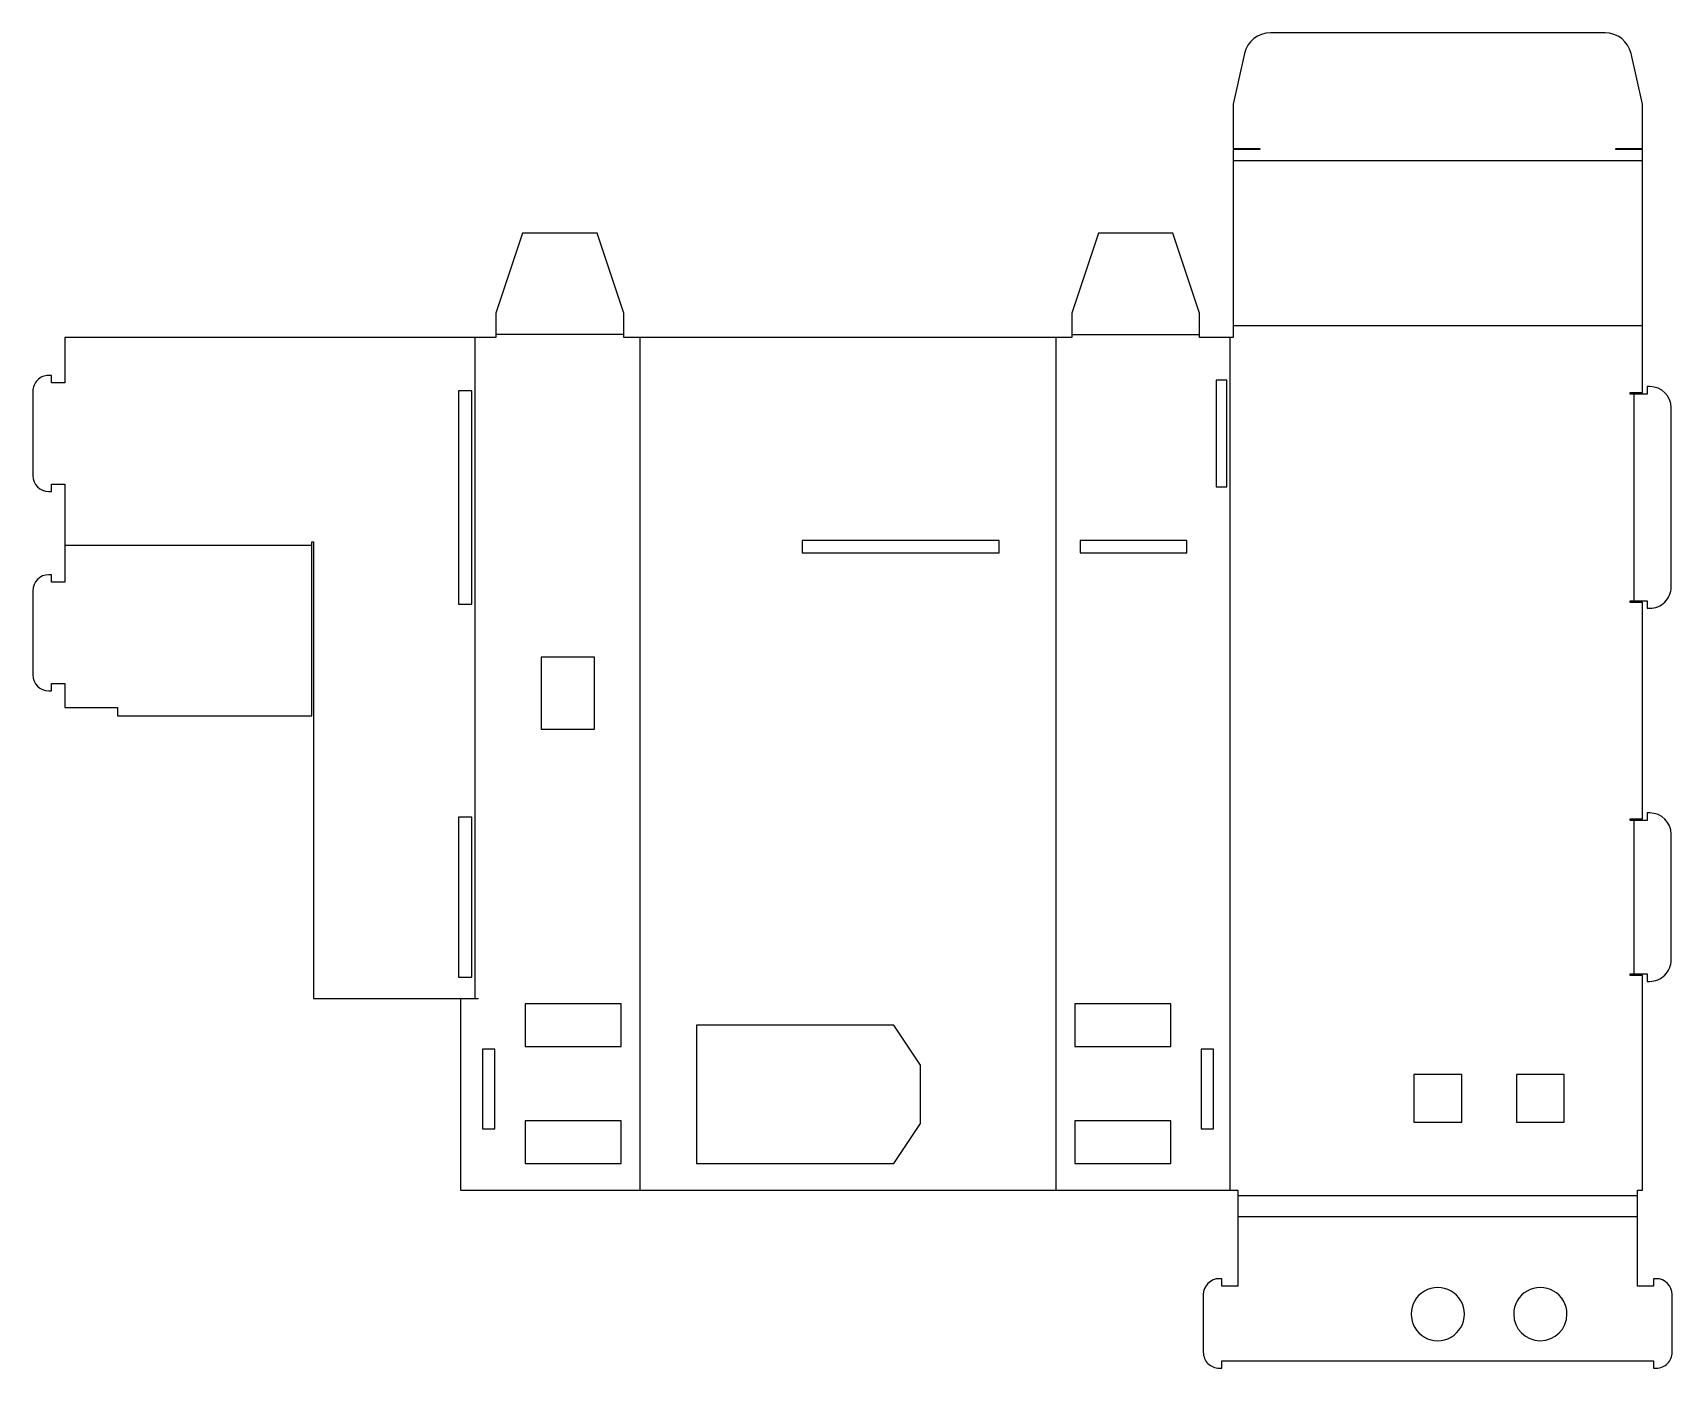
# Model space of a CAD drawing. Extents: x 0 to 308, y 0 to 251.
import ezdxf

# ---------------------------------------------------------------- set-up
doc = ezdxf.new("R2010")
doc.units = 0
doc.layers.get('0').update_dxf_attribs({"linetype": 'CONTINUOUS'})

msp = doc.modelspace()

# ---------------------------------------------------------------- linework, layer by layer
at = {"color": 7}
for points in [[(295.21196, 250.716339), (232.420705, 250.716339)], [(227.541489, 246.80869), (225.416333, 237.316343), (225.416333, 229.016329)], [(302.216332, 229.016329), (302.216332, 237.316343), (300.091176, 246.80869)], [(225.416333, 229.016329), (230.416331, 229.016329), (230.416331, 228.816346), (225.416333, 228.816346), (225.416333, 193.528719)], [(299.916334, 182.928734), (299.916334, 183.228736), (302.216332, 183.228736), (302.216332, 228.816346), (297.216333, 228.816346), (297.216333, 229.016329), (302.216332, 229.016329)], [(302.216332, 226.719435), (225.416333, 226.719435)], [(225.416333, 193.528719), (219.122526, 193.528719), (219.122526, 198.122534), (214.122528, 213.122533), (200.122528, 213.122533), (195.122526, 198.122534), (195.122526, 193.528719), (111.034916, 193.528719), (111.034916, 198.122534), (106.034916, 213.122533), (92.034917, 213.122533), (87.034916, 198.122534), (87.034916, 193.528719), (6.14111, 193.528719), (6.14111, 185.028722), (3.641113, 185.028722)], [(111.034916, 194.125619), (87.034916, 194.125619)], [(195.122526, 194.125619), (219.122526, 194.125619)], [(302.216332, 195.725621), (225.416333, 195.725621)], [(83.138014, 69.528741), (83.138014, 193.528719)], [(114.131819, 33.528728), (114.131819, 193.528719)], [(192.125625, 193.528719), (192.125625, 33.528728)], [(224.81943, 193.528719), (224.81943, 33.528728)], [(3.641113, 185.028722), (3.641113, 186.428741), (3.141111, 186.428741)], [(0.141111, 183.428719), (0.141111, 167.628734)], [(303.610137, 184.328726), (303.110138, 184.328726), (303.110138, 182.928734), (299.916334, 182.928734)], [(300.613236, 182.928734), (300.613236, 144.128738)], [(307.610137, 146.728739), (307.610137, 180.328734)], [(3.141111, 164.62874), (3.641113, 164.62874), (3.641113, 166.028731)], [(6.14111, 166.028731), (6.14111, 147.634926), (3.641113, 147.634926)], [(3.641113, 166.028731), (6.14111, 166.028731)], [(3.641113, 128.634936), (6.14111, 128.634936), (6.14111, 124.134931), (16.04111, 124.134931), (16.04111, 122.534928), (52.541111, 122.534928), (52.541111, 155.228736), (52.84111, 155.228736), (52.84111, 69.528741), (83.734916, 69.528741), (83.734916, 69.428721), (80.434917, 69.428721), (80.434917, 33.528728), (226.316331, 33.528728), (226.316331, 15.541126), (223.316332, 15.541126)], [(52.541111, 154.531816), (6.14111, 154.531816)], [(3.641113, 147.634926), (3.641113, 149.034918), (3.141111, 149.034918)], [(0.141111, 146.034924), (0.141111, 130.23491)], [(299.916334, 144.128738), (303.110138, 144.128738), (303.110138, 142.728719), (303.610137, 142.728719)], [(302.216332, 143.828736), (299.916334, 143.828736), (299.916334, 144.128738)], [(302.216332, 103.228727), (302.216332, 143.828736)], [(3.141111, 127.234916), (3.641113, 127.234916), (3.641113, 128.634936)], [(299.916334, 102.928725), (299.916334, 103.228727), (302.216332, 103.228727)], [(303.110138, 102.928725), (299.916334, 102.928725)], [(300.613236, 102.928725), (300.613236, 74.128737)], [(303.610137, 104.328716), (303.110138, 104.328716), (303.110138, 102.928725)], [(307.610137, 76.728738), (307.610137, 100.328724)], [(299.916334, 74.128737), (303.110138, 74.128737)], [(302.216332, 73.828735), (299.916334, 73.828735), (299.916334, 74.128737)], [(303.110138, 74.128737), (303.110138, 72.728718), (303.610137, 72.728718)], [(304.316333, 15.541126), (301.316334, 15.541126), (301.316334, 33.528728), (302.216332, 33.528728), (302.216332, 73.828735)], [(226.316331, 32.531835), (301.316334, 32.531835)], [(301.316334, 28.538023), (226.316331, 28.538023)], [(223.316332, 15.541126), (223.316332, 16.941117), (222.816333, 16.941117)], [(304.816332, 16.941117), (304.316333, 16.941117), (304.316333, 15.541126)], [(219.816333, 13.941123), (219.816333, 3.141128)], [(307.816332, 3.141128), (307.816332, 13.941123)], [(222.816333, 0.141106), (223.316332, 0.141106), (223.316332, 1.541125)], [(223.316332, 1.541125), (304.316333, 1.541125)], [(304.316333, 1.541125), (304.316333, 0.141106), (304.816332, 0.141106)]]:
    msp.add_lwpolyline(points, dxfattribs=at)
for points in [[(222.222526, 165.528718), (224.222527, 165.528718), (224.222527, 185.528735), (222.222526, 185.528735), (222.222526, 165.528718), (222.222526, 165.528718)], [(82.541111, 143.528734), (82.541111, 183.528739), (80.041111, 183.528739), (80.041111, 143.528734), (82.541111, 143.528734), (82.541111, 143.528734)], [(181.528723, 153.12872), (181.528723, 155.428719), (144.528721, 155.428719), (144.528721, 153.12872), (181.528723, 153.12872), (181.528723, 153.12872)], [(216.722528, 155.428719), (196.722526, 155.428719), (196.722526, 153.12872), (216.722528, 153.12872), (216.722528, 155.428719), (216.722528, 155.428719)], [(95.534917, 120.028739), (105.534916, 120.028739), (105.534916, 133.528726), (95.534917, 133.528726), (95.534917, 120.028739), (95.534917, 120.028739)], [(82.541111, 73.528733), (82.541111, 103.528729), (80.041111, 103.528729), (80.041111, 73.528733), (82.541111, 73.528733), (82.541111, 73.528733)], [(92.534916, 68.528743), (92.534916, 60.528731), (110.534917, 60.528731), (110.534917, 68.528743), (92.534916, 68.528743), (92.534916, 68.528743)], [(213.722526, 60.528731), (213.722526, 68.528743), (195.722528, 68.528743), (195.722528, 60.528731), (213.722526, 60.528731), (213.722526, 60.528731)], [(166.728721, 46.028717), (166.728721, 57.028724), (161.728723, 64.528723), (124.728722, 64.528723), (124.728722, 38.528718), (161.728723, 38.528718), (166.728721, 46.028717), (166.728721, 46.028717)], [(84.534917, 45.028719), (86.834916, 45.028719), (86.834916, 60.028718), (84.534917, 60.028718), (84.534917, 45.028719), (84.534917, 45.028719)], [(219.422528, 45.028719), (221.722527, 45.028719), (221.722527, 60.028718), (219.422528, 60.028718), (219.422528, 45.028719), (219.422528, 45.028719)], [(268.316332, 46.278738), (268.316332, 55.27872), (259.316333, 55.27872), (259.316333, 46.278738), (268.316332, 46.278738), (268.316332, 46.278738)], [(287.566331, 46.278738), (287.566331, 55.27872), (278.566332, 55.27872), (278.566332, 46.278738), (287.566331, 46.278738), (287.566331, 46.278738)], [(92.534916, 46.52873), (92.534916, 38.528718), (110.534917, 38.528718), (110.534917, 46.52873), (92.534916, 46.52873), (92.534916, 46.52873)], [(213.722526, 38.528718), (213.722526, 46.52873), (195.722528, 46.52873), (195.722528, 38.528718), (213.722526, 38.528718), (213.722526, 38.528718)], [(268.816334, 10.291115), (268.816334, 10.291115)], [(288.066333, 10.291115), (288.066333, 10.291115)]]:
    msp.add_lwpolyline(points, close=True, dxfattribs=at)
for points in [[(232.420705, 250.716339), (230.080166, 250.716338), (228.052827, 249.09269), (227.541489, 246.80869)], [(300.091176, 246.80869), (299.579838, 249.09269), (297.552499, 250.716338), (295.21196, 250.716339)], [(1.019783, 185.550054), (0.457173, 184.98744), (0.141105, 184.224372), (0.141111, 183.428719)], [(3.141111, 186.428741), (2.345457, 186.428741), (1.582392, 186.112668), (1.019783, 185.550054)], [(307.610137, 180.328734), (307.610133, 182.53787), (305.819273, 184.328726), (303.610137, 184.328726)], [(0.141111, 167.628734), (0.141114, 165.971882), (1.484259, 164.62874), (3.141111, 164.62874)], [(3.141111, 149.034918), (1.484259, 149.034918), (0.141114, 147.691776), (0.141111, 146.034924)], [(306.438572, 143.900298), (307.188718, 144.650448), (307.610143, 145.667869), (307.610137, 146.728739)], [(303.610137, 142.728719), (304.671007, 142.728719), (305.688425, 143.150149), (306.438572, 143.900298)], [(0.141111, 130.23491), (0.141114, 128.578058), (1.484259, 127.234916), (3.141111, 127.234916)], [(307.610137, 100.328724), (307.610133, 102.537861), (305.819273, 104.328717), (303.610137, 104.328716)], [(303.610137, 72.728718), (304.671007, 72.728717), (305.688425, 73.150147), (306.438572, 73.900297)], [(306.438572, 73.900297), (307.188718, 74.650447), (307.610143, 75.667868), (307.610137, 76.728738)], [(222.816333, 16.941117), (221.159481, 16.941117), (219.816336, 15.597975), (219.816333, 13.941123)], [(266.316333, 14.621243), (264.769327, 15.514407), (262.863337, 15.514407), (261.316332, 14.621243)], [(285.566818, 14.622642), (284.019566, 15.516179), (282.1131, 15.516179), (280.565848, 14.622642)], [(307.816332, 13.941123), (307.816329, 15.597975), (306.473184, 16.941117), (304.816332, 16.941117)], [(261.316332, 14.621243), (259.769326, 13.728079), (258.816331, 12.077443), (258.816331, 10.291115)], [(268.816334, 10.291115), (268.816334, 12.077443), (267.863339, 13.728079), (266.316333, 14.621243)], [(280.565848, 14.622642), (279.018596, 13.729105), (278.065733, 12.077843), (278.066333, 10.291115)], [(288.066333, 10.291115), (288.066934, 12.077843), (287.11407, 13.729105), (285.566818, 14.622642)], [(258.816331, 10.291115), (258.816331, 8.504786), (259.769326, 6.854151), (261.316332, 5.960987)], [(266.316333, 5.960987), (267.863339, 6.854151), (268.816334, 8.504786), (268.816334, 10.291115)], [(278.066333, 10.291115), (278.067261, 7.530347), (280.305566, 5.292795), (283.066333, 5.292795)], [(283.066333, 5.292795), (285.827101, 5.292795), (288.065406, 7.530347), (288.066333, 10.291115)], [(219.816333, 3.141128), (219.816327, 2.345475), (220.132395, 1.582407), (220.695005, 1.019793)], [(261.316332, 5.960987), (262.863337, 5.067823), (264.769327, 5.067823), (266.316333, 5.960987)], [(306.93766, 1.019793), (307.50027, 1.582407), (307.816338, 2.345475), (307.816332, 3.141128)], [(220.695005, 1.019793), (221.257614, 0.457179), (222.020679, 0.141106), (222.816333, 0.141106)], [(304.816332, 0.141106), (305.611985, 0.141106), (306.37505, 0.457179), (306.93766, 1.019793)]]:
    msp.add_open_spline(points, degree=3, dxfattribs=at)

doc.saveas('drawing.dxf')
